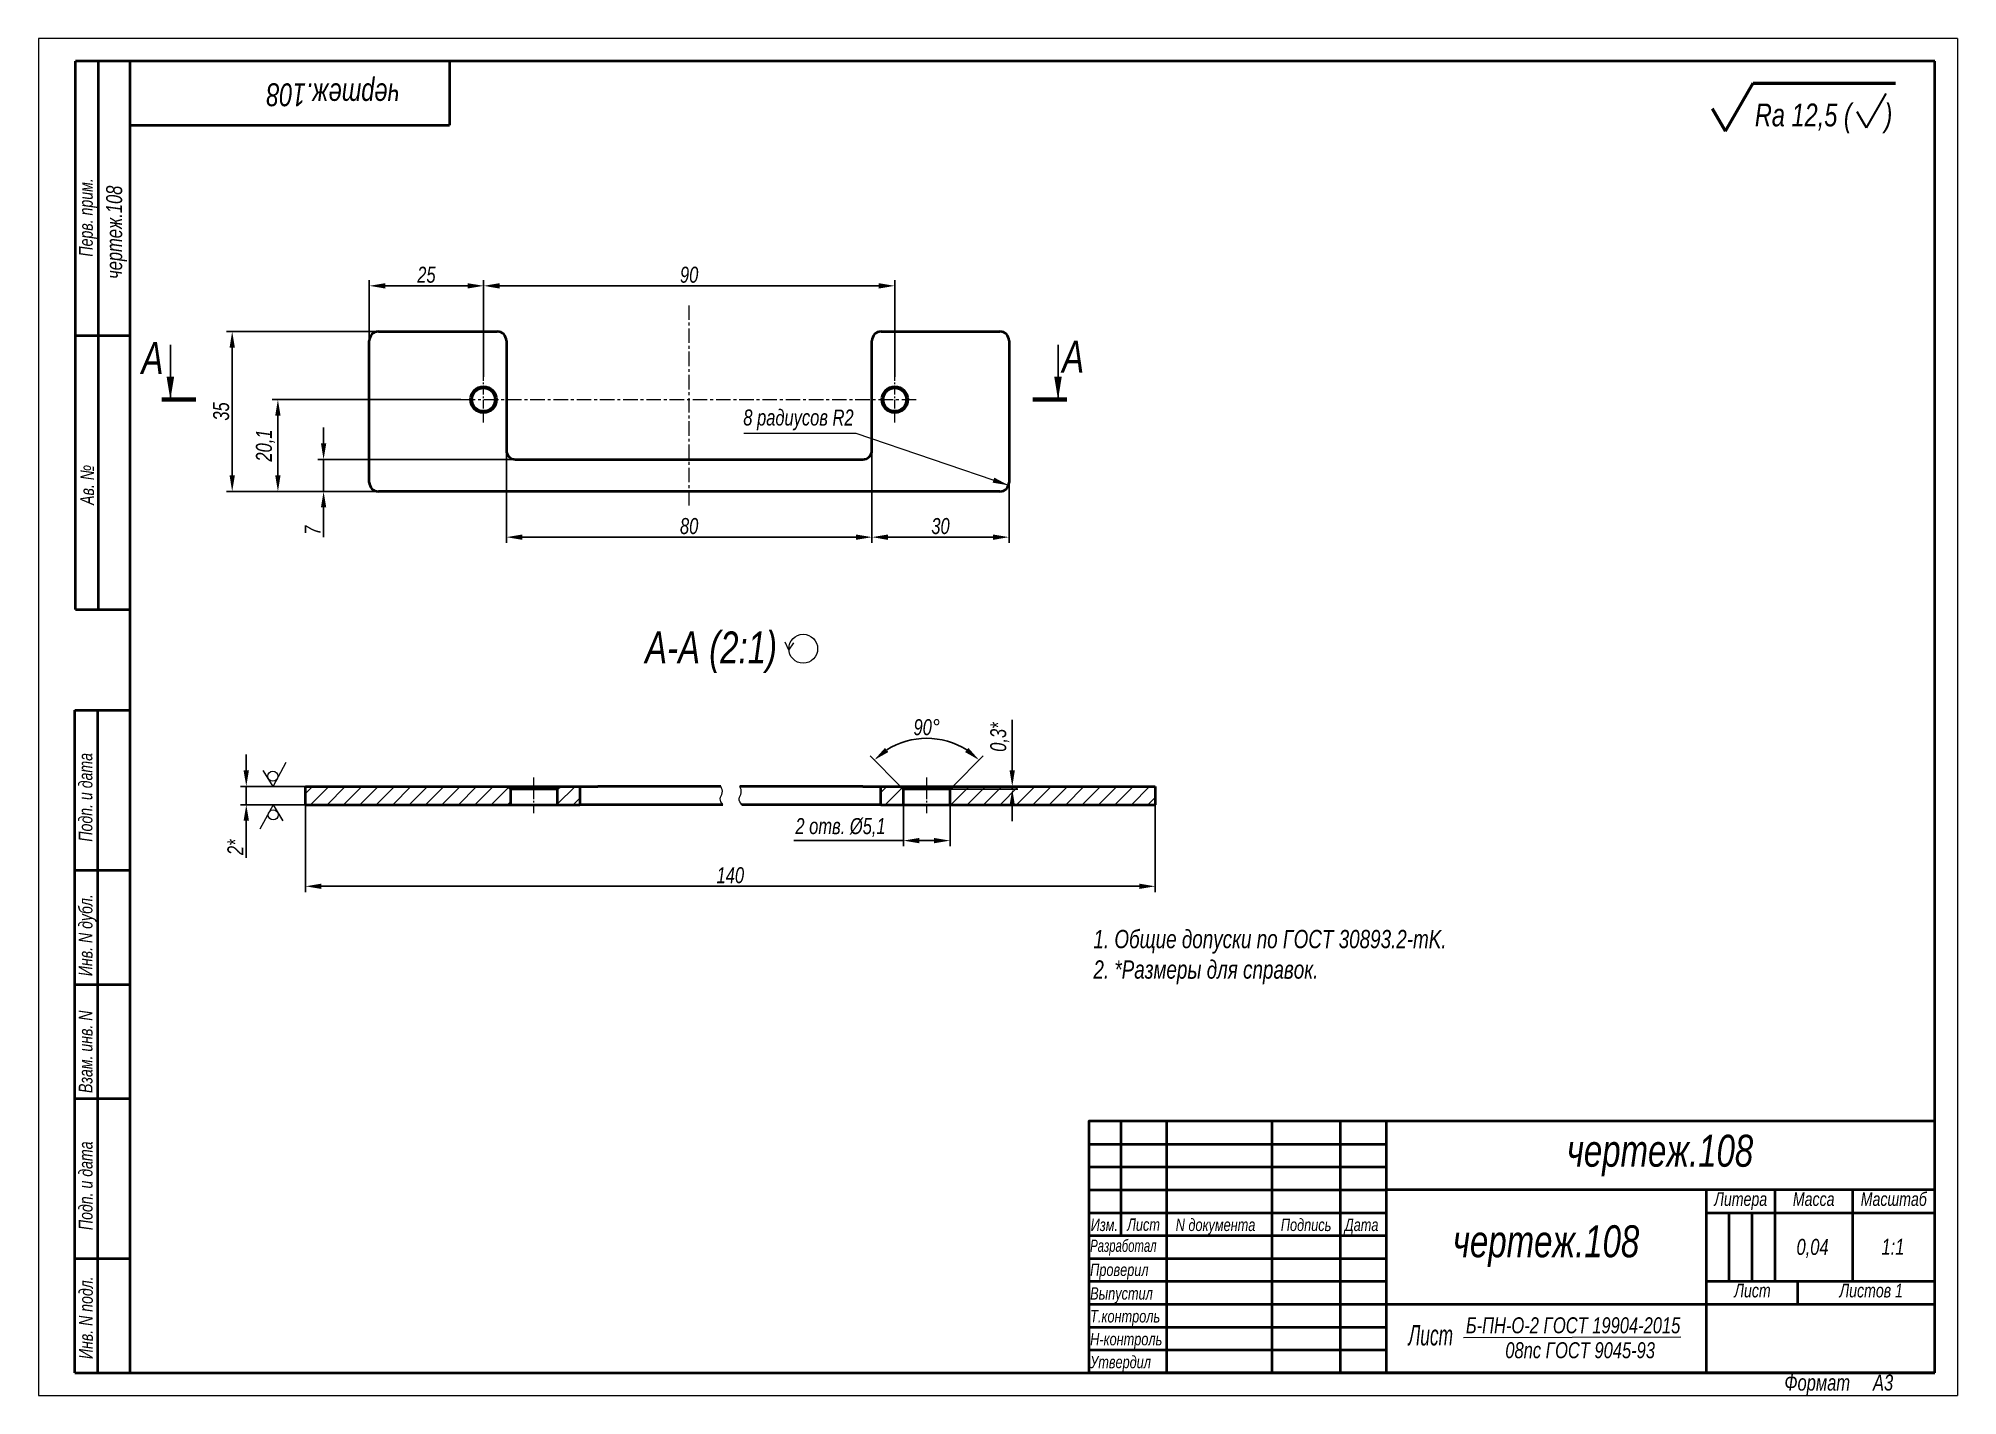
# Model space of a CAD drawing. Header units: millimetres. Extents: x 13707 to 14127, y -8793 to -8496.
import ezdxf

# ---------------------------------------------------------------- set-up
doc = ezdxf.new("R2010")
doc.units = ezdxf.units.MM
doc.linetypes.add('LT_08', pattern=[10.16, 6.35, -1.27, 1.27, -1.27])
for name, color, linetype, lineweight in [('Layer_01', 3, 'Continuous', 13), ('Layer_05', 7, 'Continuous', 40), ('Layer_07', 3, 'Continuous', 13), ('Layer_08', 1, 'Continuous', 15), ('Layer_09', 6, 'Continuous', 15), ('Layer_15', 7, 'Continuous', 40), ('Layer_18', 7, 'Continuous', 18), ('Layer_19', 7, 'Continuous', 50), ('Layer_20', 8, 'Continuous', 20)]:
    doc.layers.add(name, color=color, linetype=linetype, lineweight=lineweight)
doc.styles.add('Style_01', font='ARIALNI.TTF', dxfattribs={"width": 0.9, "height": 3.5})
doc.dimstyles.new('DimStyle_04', dxfattribs={"dimtxt": 3.5, "dimasz": 3.5, "dimexe": 1.25, "dimexo": 0, "dimtad": 1, "dimlfac": 0.5, "dimtxsty": 'Style_01', "dimcen": 2.5, "dimazin": 3, "dimtfac": 1, "dimtmove": 0, "dimatfit": 3})
doc.dimstyles.new('DimStyle_05', dxfattribs={"dimtxt": 3.5, "dimasz": 3.5, "dimexe": 1.25, "dimexo": 0, "dimtad": 1, "dimdec": 1, "dimtxsty": 'Style_01', "dimcen": 0, "dimazin": 3, "dimtfac": 1, "dimtdec": 1, "dimtmove": 0, "dimatfit": 3})
pattern_1 = [(225, (27684.9112, -17378.8777), (1.79605122, -1.79605122), [])]

# ---------------------------------------------------------------- blocks, each defined once
blk = doc.blocks.new('*D59')
at = {"layer": 'Defpoints', "color": 0, "ltscale": 0.5, "transparency": 16777216}
for p in [(13785.85, -8560.28), (13748.96, -8595.28), (13787.67, -8595.28)]:
    blk.add_point(p, dxfattribs=at)
at = {"layer": 'Layer_08', "color": 0, "lineweight": -2, "ltscale": 0.5, "transparency": 16777216}
for p, q in [((13785.85, -8560.28), (13747.71, -8560.28)), ((13748.96, -8563.78), (13748.96, -8591.78)), ((13787.67, -8595.28), (13747.71, -8595.28))]:
    blk.add_line(p, q, dxfattribs=at)
at = {"layer": 'Layer_08', "color": 0, "ltscale": 0.5, "transparency": 16777216}
for points in [[(13748.38, -8563.78), (13749.54, -8563.78), (13748.96, -8560.28)], [(13748.38, -8591.78), (13749.54, -8591.78), (13748.96, -8595.28)]]:
    blk.add_solid(points, dxfattribs=at)
at = {"layer": 'Layer_08', "color": 0, "ltscale": 0.5, "transparency": 16777216, "insert": (13746.55, -8577.78), "char_height": 3.5, "attachment_point": 5, "rotation": 90, "style": 'Style_01'}
blk.add_mtext('35', dxfattribs=at)
blk = doc.blocks.new('*D60')
at = {"layer": 'Defpoints', "color": 0, "ltscale": 0.5, "transparency": 16777216}
for p in [(13798.96, -8575.18), (13758.96, -8595.28), (13786.7, -8595.28)]:
    blk.add_point(p, dxfattribs=at)
at = {"layer": 'Layer_08', "color": 0, "lineweight": -2, "ltscale": 0.5, "transparency": 16777216}
for p, q in [((13798.96, -8575.18), (13757.71, -8575.18)), ((13758.96, -8578.68), (13758.96, -8591.78)), ((13786.7, -8595.28), (13757.71, -8595.28))]:
    blk.add_line(p, q, dxfattribs=at)
at = {"layer": 'Layer_08', "color": 0, "ltscale": 0.5, "transparency": 16777216}
for points in [[(13758.38, -8578.68), (13759.54, -8578.68), (13758.96, -8575.18)], [(13758.38, -8591.78), (13759.54, -8591.78), (13758.96, -8595.28)]]:
    blk.add_solid(points, dxfattribs=at)
at = {"layer": 'Layer_08', "color": 0, "ltscale": 0.5, "transparency": 16777216, "insert": (13756.22, -8585.23), "char_height": 3.5, "attachment_point": 5, "rotation": 90, "style": 'Style_01'}
blk.add_mtext('20,1', dxfattribs=at)
blk = doc.blocks.new('*D61')
at = {"layer": 'Defpoints', "color": 0, "ltscale": 0.5, "transparency": 16777216}
for p in [(13765, -8659.83), (13950.94, -8659.83), (13765, -8681.68)]:
    blk.add_point(p, dxfattribs=at)
at = {"layer": 'Layer_08', "color": 0, "lineweight": -2, "ltscale": 0.5, "transparency": 16777216}
for p, q in [((13765, -8659.83), (13765, -8682.93)), ((13950.94, -8659.83), (13950.94, -8682.93)), ((13947.44, -8681.68), (13768.5, -8681.68))]:
    blk.add_line(p, q, dxfattribs=at)
at = {"layer": 'Layer_08', "color": 0, "ltscale": 0.5, "transparency": 16777216}
for points in [[(13768.5, -8681.1), (13768.5, -8682.27), (13765, -8681.68)], [(13947.44, -8681.1), (13947.44, -8682.27), (13950.94, -8681.68)]]:
    blk.add_solid(points, dxfattribs=at)
at = {"layer": 'Layer_08', "color": 0, "ltscale": 0.5, "transparency": 16777216, "insert": (13857.97, -8679.27), "char_height": 3.5, "attachment_point": 5, "style": 'Style_01'}
blk.add_mtext('140', dxfattribs=at)
blk = doc.blocks.new('*D62')
at = {"layer": 'Defpoints', "color": 0, "ltscale": 0.5, "transparency": 16777216}
for p in [(13808.96, -8586.28), (13888.96, -8586.28), (13888.96, -8605.28)]:
    blk.add_point(p, dxfattribs=at)
at = {"layer": 'Layer_08', "color": 0, "lineweight": -2, "ltscale": 0.5, "transparency": 16777216}
for p, q in [((13808.96, -8586.28), (13808.96, -8606.53)), ((13888.96, -8586.28), (13888.96, -8606.53)), ((13812.46, -8605.28), (13885.46, -8605.28))]:
    blk.add_line(p, q, dxfattribs=at)
at = {"layer": 'Layer_08', "color": 0, "ltscale": 0.5, "transparency": 16777216}
for points in [[(13812.46, -8604.7), (13812.46, -8605.87), (13808.96, -8605.28)], [(13885.46, -8604.7), (13885.46, -8605.87), (13888.96, -8605.28)]]:
    blk.add_solid(points, dxfattribs=at)
at = {"layer": 'Layer_08', "color": 0, "ltscale": 0.5, "transparency": 16777216, "insert": (13848.96, -8602.87), "char_height": 3.5, "attachment_point": 5, "style": 'Style_01'}
blk.add_mtext('80', dxfattribs=at)
blk = doc.blocks.new('*D63')
at = {"layer": 'Defpoints', "color": 0, "ltscale": 0.5, "transparency": 16777216}
for p in [(13893.96, -8550.28), (13803.96, -8570.2), (13893.96, -8570.2)]:
    blk.add_point(p, dxfattribs=at)
at = {"layer": 'Layer_08', "color": 0, "lineweight": -2, "ltscale": 0.5, "transparency": 16777216}
for p, q in [((13803.96, -8570.2), (13803.96, -8549.03)), ((13807.46, -8550.28), (13890.46, -8550.28)), ((13893.96, -8570.2), (13893.96, -8549.03))]:
    blk.add_line(p, q, dxfattribs=at)
at = {"layer": 'Layer_08', "color": 0, "ltscale": 0.5, "transparency": 16777216}
for points in [[(13807.46, -8549.7), (13807.46, -8550.87), (13803.96, -8550.28)], [(13890.46, -8549.7), (13890.46, -8550.87), (13893.96, -8550.28)]]:
    blk.add_solid(points, dxfattribs=at)
at = {"layer": 'Layer_08', "color": 0, "ltscale": 0.5, "transparency": 16777216, "insert": (13848.96, -8547.87), "char_height": 3.5, "attachment_point": 5, "style": 'Style_01'}
blk.add_mtext('90', dxfattribs=at)
blk = doc.blocks.new('*D64')
at = {"layer": 'Defpoints', "color": 0, "ltscale": 0.5, "transparency": 16777216}
for p in [(13888.96, -8583.28), (13918.96, -8581.56), (13918.96, -8605.28)]:
    blk.add_point(p, dxfattribs=at)
at = {"layer": 'Layer_08', "color": 0, "lineweight": -2, "ltscale": 0.5, "transparency": 16777216}
for p, q in [((13888.96, -8583.28), (13888.96, -8606.53)), ((13918.96, -8581.56), (13918.96, -8606.53)), ((13892.46, -8605.28), (13915.46, -8605.28))]:
    blk.add_line(p, q, dxfattribs=at)
at = {"layer": 'Layer_08', "color": 0, "ltscale": 0.5, "transparency": 16777216}
for points in [[(13892.46, -8604.7), (13892.46, -8605.87), (13888.96, -8605.28)], [(13915.46, -8604.7), (13915.46, -8605.87), (13918.96, -8605.28)]]:
    blk.add_solid(points, dxfattribs=at)
at = {"layer": 'Layer_08', "color": 0, "ltscale": 0.5, "transparency": 16777216, "insert": (13903.96, -8602.87), "char_height": 3.5, "attachment_point": 5, "style": 'Style_01'}
blk.add_mtext('30', dxfattribs=at)
blk = doc.blocks.new('Block_18')
at = {"layer": 'Layer_05', "linetype": 'Continuous', "lineweight": 15}
for p, q in [((0, 297.18), (0, 0.18)), ((420, 297.18), (0, 297.18)), ((420, 297.18), (420, 0.18)), ((0, 0.18), (420, 0.18))]:
    blk.add_line(p, q, dxfattribs=at)
at = {"layer": 'Layer_05', "linetype": 'Continuous'}
for p, q in [((415, 292.18), (8.12, 292.18)), ((8.12, 172.18), (8.12, 292.18)), ((13.12, 172.18), (13.12, 292.18)), ((20, 292.18), (20, 5.18)), ((90, 292.18), (90, 278.18)), ((415, 5.18), (415, 292.18)), ((20, 278.18), (90, 278.18)), ((8.12, 232.18), (20, 232.18)), ((8.12, 172.18), (20, 172.18)), ((8, 5.18), (8, 150.18)), ((8, 150.18), (20, 150.18)), ((13, 5.18), (13, 150.18)), ((8, 115.18), (20, 115.18)), ((8, 90.18), (20, 90.18)), ((8, 65.18), (20, 65.18)), ((229.88, 55.22), (294.92, 55.22)), ((229.88, 50.21), (294.92, 50.21)), ((229.88, 45.21), (294.92, 45.21)), ((369.97, 40.21), (369.97, 25.2)), ((374.97, 40.21), (374.97, 25.2)), ((8, 30.18), (20, 30.18)), ((229.88, 30.2), (294.92, 30.2)), ((229.88, 25.2), (294.92, 25.2)), ((229.88, 20.19), (294.92, 20.19)), ((229.88, 15.19), (294.92, 15.19)), ((229.88, 10.19), (294.92, 10.19)), ((8, 5.18), (20, 5.18)), ((20, 5.18), (415, 5.18)), ((415, 5.18), (230, 5.18))]:
    blk.add_line(p, q, dxfattribs=at)
for points in [[(415, 60.22), (229.88, 60.22), (229.88, 5.18)], [(236.88, 60.22), (236.88, 35.2)], [(246.89, 60.22), (246.89, 5.18)], [(269.9, 60.22), (269.9, 5.18)], [(284.91, 60.22), (284.91, 5.18)], [(294.92, 60.22), (294.92, 5.18)], [(415, 45.21), (294.92, 45.21)], [(415, 45.21), (294.92, 45.21)], [(364.97, 45.21), (364.97, 5.18)], [(379.98, 45.21), (379.98, 25.2)], [(396.99, 45.21), (396.99, 25.2)], [(396.99, 45.21), (396.99, 25.2)], [(229.88, 40.21), (294.92, 40.21)], [(364.97, 40.21), (415, 40.21)], [(229.88, 35.2), (294.92, 35.2)], [(364.97, 25.2), (415, 25.2)], [(384.98, 25.2), (384.98, 20.19)], [(294.92, 20.19), (415, 20.19)]]:
    blk.add_lwpolyline(points, dxfattribs=at)
at = {"layer": 'Layer_05', "linetype": 'Continuous', "style": 'Style_01', "width": 0.9}
for s, p in [('Перв. прим.', (11.89, 249.43)), ('Ав. №', (12.16, 195.1)), ('Подп. и дата', (11.81, 121.4)), ('Инв. N дубл.', (11.82, 91.97)), ('Взам. инв. N', (11.83, 66.4)), ('Подп. и дата', (11.85, 36.4)), ('Инв. N подл.', (11.9, 8.18))]:
    blk.add_text(s, height=3, rotation=90, dxfattribs=at).set_placement(p)
at = {"layer": 'Layer_05', "linetype": 'Continuous', "style": 'Style_01'}
for s, height, width, p in [('Литера', 3, 0.9, (366.74, 41.69)), ('Масса', 3, 0.9, (383.95, 41.69)), ('Масштаб', 3, 0.9, (398.8, 41.69)), ('Изм.', 2.7, 0.9, (230.29, 36.2)), ('Лист', 2.7, 0.9, (238.27, 36.25)), ('N документа', 2.7, 0.9, (248.89, 36.2)), ('Подпись', 2.7, 0.9, (271.9, 36.2)), ('Дата', 2.7, 0.9, (285.88, 36.2)), ('Разработал', 2.7, 0.8, (230.17, 31.64)), ('Проверил', 2.7, 0.9, (230.17, 26.36)), ('Выпустил', 2.7, 0.9, (230.17, 21.19)), ('Лист ', 3, 0.9, (371.13, 21.68)), ('Листов 1', 3, 0.9, (394.15, 21.68)), ('Т.контроль', 2.7, 0.9, (230.17, 16.19)), ('Н-контроль', 2.7, 0.9, (230.17, 11.19)), ('Утвердил', 2.7, 0.9, (230.17, 6.18))]:
    blk.add_text(s, height=height, dxfattribs=dict(at, width=width)).set_placement(p)
at = {"layer": 'Layer_05', "linetype": 'Continuous', "insert": (382.1, 4.78), "char_height": 3.5, "width": 32.9515, "attachment_point": 1, "style": 'Style_01'}
blk.add_mtext('Формат     А3', dxfattribs=at)
blk = doc.blocks.new('*D65')
at = {"layer": 'Defpoints', "color": 0, "ltscale": 0.5, "transparency": 16777216}
for p in [(13778.96, -8550.28), (13778.96, -8571.57), (13803.96, -8570.2)]:
    blk.add_point(p, dxfattribs=at)
at = {"layer": 'Layer_08', "color": 0, "lineweight": -2, "ltscale": 0.5, "transparency": 16777216}
for p, q in [((13778.96, -8571.57), (13778.96, -8549.03)), ((13800.46, -8550.28), (13782.46, -8550.28)), ((13803.96, -8570.2), (13803.96, -8549.03))]:
    blk.add_line(p, q, dxfattribs=at)
at = {"layer": 'Layer_08', "color": 0, "ltscale": 0.5, "transparency": 16777216}
for points in [[(13782.46, -8549.7), (13782.46, -8550.87), (13778.96, -8550.28)], [(13800.46, -8549.7), (13800.46, -8550.87), (13803.96, -8550.28)]]:
    blk.add_solid(points, dxfattribs=at)
at = {"layer": 'Layer_08', "color": 0, "ltscale": 0.5, "transparency": 16777216, "insert": (13791.46, -8547.87), "char_height": 3.5, "attachment_point": 5, "style": 'Style_01'}
blk.add_mtext('25', dxfattribs=at)
blk = doc.blocks.new('*D66')
at = {"layer": 'Defpoints', "color": 0, "ltscale": 0.5, "transparency": 16777216}
for p in [(13765, -8659.83), (13752.04, -8663.83), (13765, -8663.83)]:
    blk.add_point(p, dxfattribs=at)
at = {"layer": 'Layer_08', "color": 0, "lineweight": -2, "ltscale": 0.5, "transparency": 16777216}
for p, q in [((13752.04, -8656.33), (13752.04, -8652.83)), ((13765, -8659.83), (13750.79, -8659.83)), ((13752.04, -8659.83), (13752.04, -8663.83)), ((13765, -8663.83), (13750.79, -8663.83)), ((13752.04, -8667.33), (13752.04, -8675.45))]:
    blk.add_line(p, q, dxfattribs=at)
at = {"layer": 'Layer_08', "color": 0, "ltscale": 0.5, "transparency": 16777216}
for points in [[(13751.45, -8656.33), (13752.62, -8656.33), (13752.04, -8659.83)], [(13751.45, -8667.33), (13752.62, -8667.33), (13752.04, -8663.83)]]:
    blk.add_solid(points, dxfattribs=at)
at = {"layer": 'Layer_08', "color": 0, "ltscale": 0.5, "transparency": 16777216, "insert": (13749.65, -8673.14), "char_height": 3.5, "attachment_point": 5, "rotation": 90, "style": 'Style_01'}
blk.add_mtext('2*', dxfattribs=at)
blk = doc.blocks.new('*D67')
at = {"layer": 'Defpoints', "color": 0, "ltscale": 0.5, "transparency": 16777216}
for p in [(13810.96, -8588.28), (13768.96, -8595.28), (13811.09, -8595.28)]:
    blk.add_point(p, dxfattribs=at)
at = {"layer": 'Layer_08', "color": 0, "lineweight": -2, "ltscale": 0.5, "transparency": 16777216}
for p, q in [((13768.96, -8584.78), (13768.96, -8581.28)), ((13810.96, -8588.28), (13767.71, -8588.28)), ((13768.96, -8588.28), (13768.96, -8595.28)), ((13811.09, -8595.28), (13767.71, -8595.28)), ((13768.96, -8598.78), (13768.96, -8605.25))]:
    blk.add_line(p, q, dxfattribs=at)
at = {"layer": 'Layer_08', "color": 0, "ltscale": 0.5, "transparency": 16777216}
for points in [[(13768.38, -8584.78), (13769.54, -8584.78), (13768.96, -8588.28)], [(13768.38, -8598.78), (13769.54, -8598.78), (13768.96, -8595.28)]]:
    blk.add_solid(points, dxfattribs=at)
at = {"layer": 'Layer_08', "color": 0, "ltscale": 0.5, "transparency": 16777216, "insert": (13766.58, -8603.77), "char_height": 3.5, "attachment_point": 5, "rotation": 90, "style": 'Style_01'}
blk.add_mtext('7', dxfattribs=at)
blk = doc.blocks.new('*D68')
at = {"layer": 'Defpoints', "color": 0, "ltscale": 0.5, "transparency": 16777216}
for p in [(13905.14, -8649.84), (13895.24, -8659.83), (13906.64, -8659.83), (13895.84, -8660.43), (13906.04, -8660.43)]:
    blk.add_point(p, dxfattribs=at)
at = {"layer": 'Layer_08', "color": 0, "lineweight": -2, "ltscale": 0.5, "transparency": 16777216}
for p, q in [((13895.24, -8659.83), (13888.57, -8653.16)), ((13906.64, -8659.83), (13913.3, -8653.16))]:
    blk.add_line(p, q, dxfattribs=at)
blk.add_arc((13900.94, -8665.53), 16.24, 57.3712, 122.6288, dxfattribs=at)
at = {"layer": 'Layer_08', "color": 0, "ltscale": 0.5, "transparency": 16777216}
for points in [[(13892.54, -8652.31), (13891.81, -8651.4), (13889.45, -8654.05)], [(13910.06, -8651.4), (13909.33, -8652.31), (13912.42, -8654.05)]]:
    blk.add_solid(points, dxfattribs=at)
at = {"layer": 'Layer_08', "color": 0, "ltscale": 0.5, "transparency": 16777216, "insert": (13900.94, -8646.88), "char_height": 3.5, "attachment_point": 5, "style": 'Style_01'}
blk.add_mtext('90°', dxfattribs=at)
blk = doc.blocks.new('*D69')
at = {"layer": 'Defpoints', "color": 0, "ltscale": 0.5, "transparency": 16777216}
for p in [(13906.05, -8659.83), (13919.66, -8659.83), (13906.04, -8660.43)]:
    blk.add_point(p, dxfattribs=at)
at = {"layer": 'Layer_08', "color": 0, "lineweight": -2, "ltscale": 0.5, "transparency": 16777216}
for p, q in [((13919.66, -8656.33), (13919.66, -8645.24)), ((13906.05, -8659.83), (13920.91, -8659.83)), ((13919.66, -8660.43), (13919.66, -8659.83)), ((13906.04, -8660.43), (13920.91, -8660.43)), ((13919.66, -8663.93), (13919.66, -8667.43))]:
    blk.add_line(p, q, dxfattribs=at)
at = {"layer": 'Layer_08', "color": 0, "ltscale": 0.5, "transparency": 16777216}
for points in [[(13919.08, -8656.33), (13920.24, -8656.33), (13919.66, -8659.83)], [(13919.08, -8663.93), (13920.24, -8663.93), (13919.66, -8660.43)]]:
    blk.add_solid(points, dxfattribs=at)
at = {"layer": 'Layer_08', "color": 0, "ltscale": 0.5, "transparency": 16777216, "insert": (13916.92, -8649.04), "char_height": 3.5, "attachment_point": 5, "rotation": 90, "style": 'Style_01'}
blk.add_mtext('0,3*', dxfattribs=at)
blk = doc.blocks.new('*D70')
at = {"layer": 'Defpoints', "color": 0, "ltscale": 0.5, "transparency": 16777216}
for p in [(13895.84, -8663.83), (13906.04, -8663.83), (13895.84, -8671.68)]:
    blk.add_point(p, dxfattribs=at)
at = {"layer": 'Layer_08', "color": 0, "lineweight": -2, "ltscale": 0.5, "transparency": 16777216}
for p, q in [((13895.84, -8663.83), (13895.84, -8672.93)), ((13906.04, -8663.83), (13906.04, -8672.93)), ((13895.84, -8671.68), (13871.83, -8671.68)), ((13902.54, -8671.68), (13899.34, -8671.68))]:
    blk.add_line(p, q, dxfattribs=at)
at = {"layer": 'Layer_08', "color": 0, "ltscale": 0.5, "transparency": 16777216}
for points in [[(13899.34, -8671.1), (13899.34, -8672.27), (13895.84, -8671.68)], [(13902.54, -8671.1), (13902.54, -8672.27), (13906.04, -8671.68)]]:
    blk.add_solid(points, dxfattribs=at)
at = {"layer": 'Layer_08', "color": 0, "ltscale": 0.5, "transparency": 16777216, "insert": (13882.08, -8668.83), "char_height": 3.5, "attachment_point": 5, "style": 'Style_01'}
blk.add_mtext('2 отв. %%C5,1', dxfattribs=at)

msp = doc.modelspace()

# ---------------------------------------------------------------- hatches: boundary and pattern name
at = {"layer": 'Layer_18'}
h = msp.add_hatch(dxfattribs=at)
h.set_pattern_fill('ANSI31', color=256, scale=0.8, angle=180, style=0)
h.set_pattern_definition(pattern_1)
h.paths.add_polyline_path([(13765.003, -8659.831), (13765.003, -8663.831), (13809.903, -8663.831), (13809.903, -8660.431), (13809.303, -8659.831)], flags=0)
h = msp.add_hatch(dxfattribs=at)
h.set_pattern_fill('ANSI31', color=256, scale=0.8, angle=180, style=0)
h.set_pattern_definition(pattern_1)
h.paths.add_polyline_path([(13825.003, -8663.831), (13825.003, -8659.831), (13820.703, -8659.831), (13820.103, -8660.431), (13820.103, -8663.831)], flags=0)
h = msp.add_hatch(dxfattribs=at)
h.set_pattern_fill('ANSI31', color=256, scale=0.8, angle=180, style=0)
h.set_pattern_definition(pattern_1)
h.paths.add_polyline_path([(13890.935, -8659.831), (13890.935, -8663.831), (13895.835, -8663.831), (13895.835, -8660.431), (13895.235, -8659.831)], flags=0)
h = msp.add_hatch(dxfattribs=at)
h.set_pattern_fill('ANSI31', color=256, scale=0.8, angle=180, style=0)
h.set_pattern_definition(pattern_1)
h.paths.add_polyline_path([(13950.935, -8663.831), (13950.935, -8659.831), (13906.635, -8659.831), (13906.035, -8660.431), (13906.035, -8663.831)], flags=0)

# ---------------------------------------------------------------- linework, layer by layer
at = {"layer": 'Layer_01', "lineweight": 13, "ltscale": 0.303109}
msp.add_line((14075.739, -8516.445), (14081.801, -8505.945), dxfattribs=at)
msp.add_line((14075.739, -8516.445), (14081.801, -8505.945), dxfattribs=at)
msp.add_line((14075.739, -8516.445), (14081.801, -8505.945), dxfattribs=at)
at = {"layer": 'Layer_01', "lineweight": 30}
for q in [(14110.926, -8508.192), (14110.926, -8508.192), (14110.926, -8508.192), (14110.926, -8508.192), (14104.575, -8512.192), (14104.575, -8512.192), (14104.575, -8512.192), (14104.575, -8512.192)]:
    msp.add_line((14106.596, -8515.692), q, dxfattribs=at)
at = {"layer": 'Layer_01', "lineweight": 13, "ltscale": 0.141451}
msp.add_line((14075.739, -8516.445), (14072.91, -8511.545), dxfattribs=at)
msp.add_line((14075.739, -8516.445), (14072.91, -8511.545), dxfattribs=at)
msp.add_line((14075.739, -8516.445), (14072.91, -8511.545), dxfattribs=at)
at = {"layer": 'Layer_01'}
msp.add_line((14018.428, -8780.447), (14065.986, -8780.262), dxfattribs=at)
at = {"layer": 'Layer_08', "ltscale": 0.5}
for p, q in [((13860.93, -8582.542), (13885.449, -8582.542)), ((13885.449, -8582.542), (13918.853, -8593.93))]:
    msp.add_line(p, q, dxfattribs=at)
msp.add_solid([(13915.728, -8592.249), (13915.352, -8593.353), (13918.853, -8593.93)], dxfattribs=at)
at = {"layer": 'Layer_09', "linetype": 'LT_08', "ltscale": 0.5}
for p, q in [((13848.96, -8598.332), (13848.96, -8554.58)), ((13798.96, -8575.185), (13898.96, -8575.185))]:
    msp.add_line(p, q, dxfattribs=at)
at = {"layer": 'Layer_09', "linetype": 'LT_08', "ltscale": 0.3}
for p, q in [((13803.96, -8580.185), (13803.96, -8570.201)), ((13893.96, -8580.185), (13893.96, -8570.201)), ((13815.003, -8665.651), (13815.003, -8657.842)), ((13900.935, -8665.651), (13900.935, -8657.842))]:
    msp.add_line(p, q, dxfattribs=at)
at = {"layer": 'Layer_09'}
for q in [(13869.933, -8628.283), (13871.845, -8628.415)]:
    msp.add_line((13870.776, -8629.986), q, dxfattribs=at)
at = {"layer": 'Layer_09', "ltscale": 0.303109}
for p, q in [((13757.894, -8659.831), (13760.801, -8654.512)), ((13757.894, -8659.831), (13760.801, -8654.512)), ((13757.894, -8659.831), (13760.801, -8654.512)), ((13757.894, -8659.831), (13760.801, -8654.512)), ((13757.894, -8663.831), (13754.987, -8669.151)), ((13757.894, -8663.831), (13754.987, -8669.151)), ((13757.894, -8663.831), (13754.987, -8669.151)), ((13757.894, -8663.831), (13754.987, -8669.151))]:
    msp.add_line(p, q, dxfattribs=at)
at = {"layer": 'Layer_09', "ltscale": 0.141451}
for p, q in [((13757.894, -8659.831), (13755.763, -8656.331)), ((13757.894, -8659.831), (13755.792, -8656.38)), ((13757.894, -8659.831), (13755.792, -8656.38)), ((13757.894, -8659.831), (13755.792, -8656.38)), ((13757.894, -8663.831), (13759.997, -8667.283)), ((13757.894, -8663.831), (13759.997, -8667.283)), ((13757.894, -8663.831), (13759.997, -8667.283)), ((13757.894, -8663.831), (13760.026, -8667.331))]:
    msp.add_line(p, q, dxfattribs=at)
at = {"layer": 'Layer_09'}
for centre, radius in [((13873.92, -8629.695), 3.159), ((13757.851, -8657.602), 1.098), ((13757.851, -8657.602), 1.098), ((13757.851, -8657.602), 1.098), ((13757.851, -8657.602), 1.098), ((13757.938, -8666.06), 1.098), ((13757.938, -8666.06), 1.098), ((13757.938, -8666.06), 1.098), ((13757.938, -8666.06), 1.098)]:
    msp.add_circle(centre, radius, dxfattribs=at)
at = {"layer": 'Layer_09', "ltscale": 0.5}
for points in [[(13856.355, -8663.831), (13856.036, -8663.4), (13855.414, -8662.557), (13856.472, -8661.221), (13856.099, -8660.3), (13855.909, -8659.831)], [(13860.501, -8663.831), (13860.182, -8663.4), (13859.56, -8662.557), (13860.618, -8661.221), (13860.245, -8660.3), (13860.055, -8659.831)]]:
    msp.add_open_spline(points, degree=3, knots=[0, 0, 0, 0, 1.4391428, 2.8158817, 4.2426889, 4.2426889, 4.2426889, 4.2426889], dxfattribs=at)
at = {"layer": 'Layer_15', "linetype": 'Continuous'}
for p, q in [((13778.96, -8593.285), (13778.96, -8562.285)), ((13780.96, -8560.285), (13806.96, -8560.285)), ((13808.96, -8562.285), (13808.96, -8586.285)), ((13888.96, -8586.285), (13888.96, -8562.285)), ((13890.96, -8560.285), (13916.96, -8560.285)), ((13918.96, -8562.285), (13918.96, -8593.285)), ((13810.96, -8588.285), (13886.96, -8588.285)), ((13916.96, -8595.285), (13780.96, -8595.285)), ((13765.003, -8663.831), (13765.003, -8659.831)), ((13765.003, -8659.831), (13809.303, -8659.831)), ((13809.903, -8660.431), (13809.303, -8659.831)), ((13809.303, -8659.831), (13820.703, -8659.831)), ((13820.703, -8659.831), (13820.103, -8660.431)), ((13820.703, -8659.831), (13825.003, -8659.831)), ((13825.003, -8659.831), (13825.003, -8663.831)), ((13825.003, -8659.831), (13829.003, -8659.831)), ((13855.909, -8659.831), (13829.003, -8659.831)), ((13886.935, -8659.831), (13860.055, -8659.831)), ((13886.935, -8659.831), (13890.935, -8659.831)), ((13890.935, -8663.831), (13890.935, -8659.831)), ((13890.935, -8659.831), (13895.235, -8659.831)), ((13895.835, -8660.431), (13895.235, -8659.831)), ((13895.235, -8659.831), (13906.635, -8659.831)), ((13906.635, -8659.831), (13906.035, -8660.431)), ((13906.635, -8659.831), (13950.935, -8659.831)), ((13950.935, -8659.831), (13950.935, -8663.831)), ((13765.003, -8663.831), (13809.903, -8663.831)), ((13820.103, -8660.431), (13809.903, -8660.431)), ((13809.903, -8663.831), (13809.903, -8660.431)), ((13809.903, -8663.831), (13820.103, -8663.831)), ((13820.103, -8660.431), (13820.103, -8663.831)), ((13820.103, -8663.831), (13825.003, -8663.831)), ((13829.003, -8663.831), (13825.003, -8663.831)), ((13856.355, -8663.831), (13829.003, -8663.831)), ((13886.935, -8663.831), (13860.501, -8663.831)), ((13890.935, -8663.831), (13886.935, -8663.831)), ((13890.935, -8663.831), (13895.835, -8663.831)), ((13906.035, -8660.431), (13895.835, -8660.431)), ((13895.835, -8663.831), (13895.835, -8660.431)), ((13895.835, -8663.831), (13906.035, -8663.831)), ((13906.035, -8660.431), (13906.035, -8663.831)), ((13906.035, -8663.831), (13950.935, -8663.831))]:
    msp.add_line(p, q, dxfattribs=at)
for centre, radius in [((13803.96, -8575.185), 2.85), ((13803.96, -8575.185), 2.55), ((13893.96, -8575.185), 2.85), ((13893.96, -8575.185), 2.55)]:
    msp.add_circle(centre, radius, dxfattribs=at)
for centre, start, end in [((13780.96, -8562.285), 90, 180), ((13806.96, -8562.285), 0, 90), ((13890.96, -8562.285), 90, 180), ((13916.96, -8562.285), 0, 90), ((13810.96, -8586.285), 180, 270), ((13886.96, -8586.285), 270, 0), ((13780.96, -8593.285), 180, 270), ((13916.96, -8593.285), 270, 0)]:
    msp.add_arc(centre, 2, start, end, dxfattribs=at)
at = {"layer": 'Layer_19', "lineweight": 50}
for p, q in [((14075.739, -8516.445), (14081.801, -8505.945)), ((14081.801, -8505.945), (14112.943, -8505.945)), ((14075.739, -8516.445), (14072.91, -8511.545))]:
    msp.add_line(p, q, dxfattribs=at)
at = {"layer": 'Layer_20', "lineweight": 70}
for p, q in [((13740.966, -8575.185), (13733.527, -8575.185)), ((13924.137, -8575.185), (13931.577, -8575.185))]:
    msp.add_line(p, q, dxfattribs=at)

# ---------------------------------------------------------------- block references
at = {"layer": 'Layer_05'}
msp.add_blockref('Block_18', (13706.544, -8793.314), dxfattribs=at)

# ---------------------------------------------------------------- texts
at = {"layer": 'Layer_01', "style": 'Style_01'}
for s, height, width, p in [('Rа 12,5 (     )', 5, 0.9, (14082.174, -8515.386)), ('А', 7, 0.9, (13729.104, -8569.563)), ('А', 7, 0.9, (13930.583, -8569.266)), ('А-А (2:1)', 7, 0.9, (13839.315, -8632.917)), ('Лист', 4.5, 0.735, (14006.365, -8782.157))]:
    msp.add_text(s, height=height, dxfattribs=dict(at, width=width)).set_placement(p)
at = {"layer": 'Layer_01', "insert": (13937.424, -8703.096), "char_height": 4, "attachment_point": 7, "style": 'Style_01'}
msp.add_mtext_dynamic_manual_height_columns('1. Общие допуски по ГОСТ 30893.2-mK.\\P2. *Размеры для справок.', width=174.62139, gutter_width=70, heights=[66.329], dxfattribs=at)
at = {"layer": 'Layer_01', "style": 'Style_01'}
for s, insert, char_height, width, attachment_point in [('чертеж.108', (14061.424, -8740.601), 7, 119.91898, 5), ('чертеж.108', (14036.488, -8760.415), 7, 70.04667, 5), ('Б-ПН-О-2 ГОСТ 19904-2015 ', (14018.94, -8775.995), 3.5, 80.46037, 1), ('08пс ГОСТ 9045-93', (14027.568, -8781.45), 3.5, 80.46037, 1)]:
    msp.add_mtext(s, dxfattribs=dict(at, insert=insert, char_height=char_height, width=width, attachment_point=attachment_point))
at = {"layer": 'Layer_07', "linetype": 'Continuous', "style": 'Style_01', "width": 0.9}
for height, rotation, p in [(5, 180, (13785.613, -8505.972)), (3.5, 90, (13724.877, -8548.75))]:
    msp.add_text('чертеж.108', height=height, rotation=rotation, dxfattribs=at).set_placement(p)
for s, p in [('0,04', (14091.289, -8762.345)), ('1:1', (14109.884, -8762.324))]:
    msp.add_text(s, height=3.5, dxfattribs=at).set_placement(p)
at = {"layer": 'Layer_08', "ltscale": 0.5, "insert": (13872.877, -8579.622), "char_height": 3.5, "attachment_point": 5, "style": 'Style_01'}
msp.add_mtext('8 радиусов R2', dxfattribs=at)

# ---------------------------------------------------------------- dimensions: what is measured, and where the dimension line sits
at = {"layer": 'Layer_08', "ltscale": 0.5}
for base, p1, p2, text, picture, middle in [((13778.96, -8550.285), (13803.96, -8570.201), (13778.96, -8571.573), '25', '*D65', (13791.46, -8550.285)), ((13888.96, -8605.285), (13808.96, -8586.285), (13888.96, -8586.285), '80', '*D62', (13848.96, -8605.285))]:
    dim = msp.add_linear_dim(base=base, p1=p1, p2=p2, text=text, dimstyle='DimStyle_04', dxfattribs=at)
    dim.commit()
    dim.dimension.update_dxf_attribs({"geometry": picture, "text_midpoint": middle, "dimtype": 160})
for base, p1, p2, text, picture, middle in [((13893.96, -8550.285), (13803.96, -8570.201), (13893.96, -8570.201), '90', '*D63', (13848.96, -8547.873)), ((13918.96, -8605.285), (13888.96, -8583.282), (13918.96, -8581.555), '30', '*D64', (13903.96, -8602.873))]:
    dim = msp.add_linear_dim(base=base, p1=p1, p2=p2, text=text, dimstyle='DimStyle_04', dxfattribs=at)
    dim.commit()
    dim.dimension.update_dxf_attribs({"geometry": picture, "text_midpoint": middle})
for base, p1, p2, angle, text, dimstyle, picture, middle in [((13748.96, -8595.285), (13785.855, -8560.285), (13787.673, -8595.285), 90, '35', 'DimStyle_04', '*D59', (13746.548, -8577.785)), ((13758.96, -8595.285), (13798.96, -8575.185), (13786.696, -8595.285), 90, '20,1', 'DimStyle_04', '*D60', (13756.224, -8585.235)), ((13919.659, -8659.831), (13906.035, -8660.431), (13906.052, -8659.831), 270, '0,3*', 'DimStyle_05', '*D69', (13916.923, -8649.037)), ((13895.835, -8671.682), (13906.035, -8663.831), (13895.835, -8663.831), 180, '2 отв. %%C5,1', 'DimStyle_05', '*D70', (13882.082, -8668.834))]:
    dim = msp.add_linear_dim(base=base, p1=p1, p2=p2, angle=angle, text=text, dimstyle=dimstyle, dxfattribs=at)
    dim.commit()
    dim.dimension.update_dxf_attribs({"geometry": picture, "text_midpoint": middle})
dim = msp.add_linear_dim(base=(13768.96, -8595.285), p1=(13810.96, -8588.285), p2=(13811.09, -8595.285), angle=90, dimstyle='DimStyle_05', dxfattribs=at)
dim.commit()
dim.dimension.update_dxf_attribs({"geometry": '*D67', "text_midpoint": (13768.96, -8603.766), "dimtype": 160})
dim = msp.add_angular_dim_2l(base=(13905.139, -8649.843), line1=((13895.835, -8660.431), (13895.235, -8659.831)), line2=((13906.635, -8659.831), (13906.035, -8660.431)), dimstyle='DimStyle_05', dxfattribs=at)
dim.commit()
dim.dimension.update_dxf_attribs({"geometry": '*D68', "text_midpoint": (13900.935, -8646.878)})
for base, p1, p2, angle, text, dimstyle, picture, middle in [((13752.036, -8663.831), (13765.003, -8659.831), (13765.003, -8663.831), 270, '2*', 'DimStyle_05', '*D66', (13752.036, -8673.142)), ((13765.003, -8681.682), (13950.935, -8659.831), (13765.003, -8659.831), 180, '140', 'DimStyle_04', '*D61', (13857.969, -8681.682))]:
    dim = msp.add_linear_dim(base=base, p1=p1, p2=p2, angle=angle, text=text, dimstyle=dimstyle, dxfattribs=at)
    dim.commit()
    dim.dimension.update_dxf_attribs({"geometry": picture, "text_midpoint": middle, "dimtype": 160})

# ---------------------------------------------------------------- leaders
at = {"layer": 'Layer_20'}
for points in [[(13735.427, -8575.185), (13735.427, -8563.185)], [(13929.676, -8575.185), (13929.676, -8563.185)]]:
    msp.add_leader(points, dimstyle='DimStyle_05', override={"dimasz": 5, "dimclrd": 6}, dxfattribs=at)

doc.saveas('drawing.dxf')
